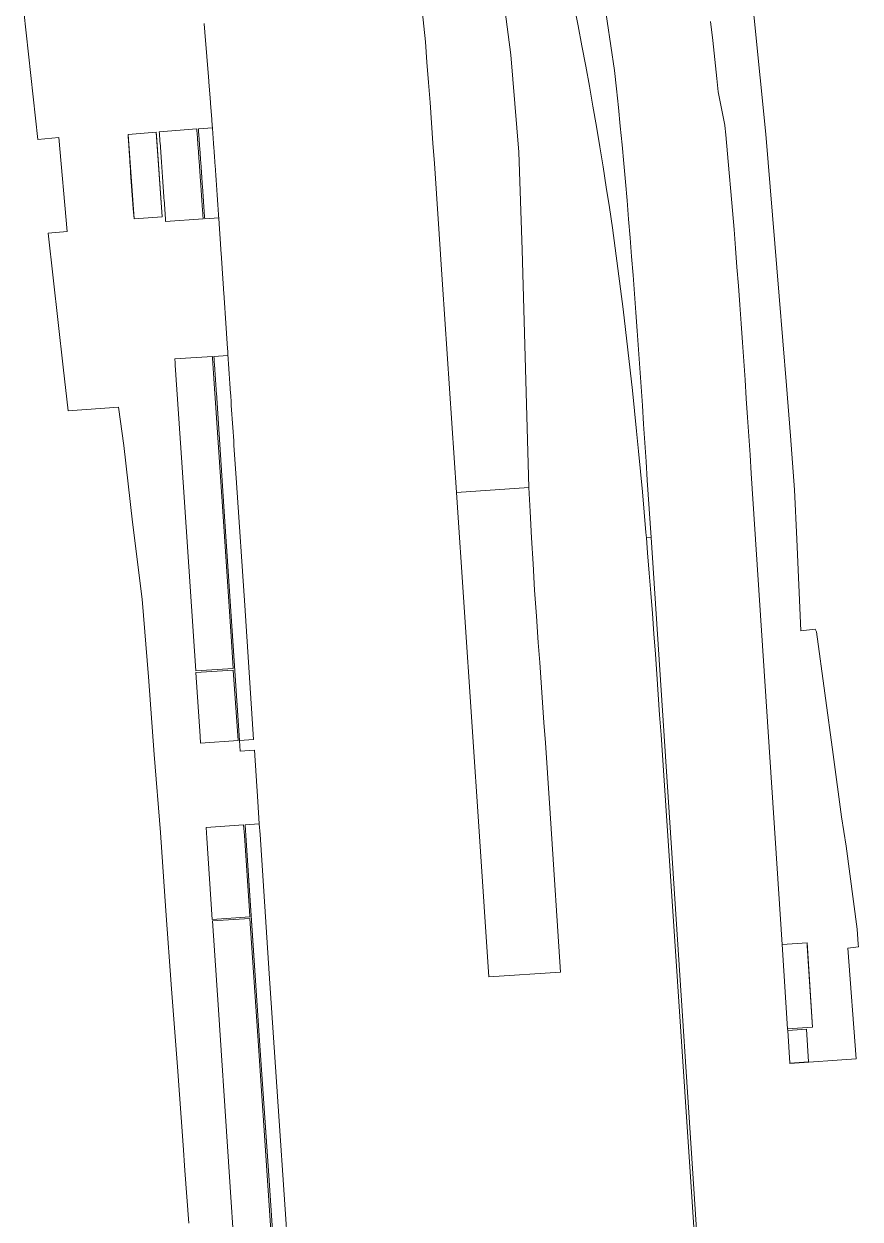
# Model space of a CAD drawing. Header units: metres. Extents: x 105146 to 106170, y 111783 to 118163.
# Drawn here: x 105856.4 to 105909.8, y 117524.8 to 117601.2 of the extents above; entities that cross this region are included whole.
import ezdxf

# ---------------------------------------------------------------- set-up
doc = ezdxf.new("R2010")
doc.units = ezdxf.units.M
doc.layers.add('20-EP-ZONA-DURA', color=253, linetype='CONTINUOUS', lineweight=13)
doc.layers.add('20-EP-ZONA-VERDE', color=84, linetype='CONTINUOUS', lineweight=13)

msp = doc.modelspace()

# ---------------------------------------------------------------- linework, layer by layer
at = {"layer": '20-EP-ZONA-DURA'}
for points in [[(105902.6891, 117605.1441), (105903.8001, 117594.1171), (105904.6441, 117583.7621), (105905.1299, 117578.0757), (105905.3727, 117574.8583), (105905.6335, 117571.4003), (105905.7887, 117568.2609), (105906.0363, 117562.4095), (105906.9511, 117562.5121), (105907.0411, 117562.3301), (105908.1001, 117554.5159), (105908.6411, 117550.5251), (105908.9205, 117548.6571), (105909.6341, 117543.3631), (105909.6981, 117542.3861), (105909.7195, 117542.2317), (105909.0369, 117542.1365), (105909.5682, 117535.0672), (105905.338, 117534.7816), (105905.3369, 117534.7979), (105906.5345, 117534.8763), (105906.3971, 117536.9717), (105905.1997, 117536.8933), (105905.1933, 117536.9931), (105906.7893, 117537.0977), (105906.4494, 117542.2865), (105906.4363, 117542.4861), (105904.8403, 117542.3815), (105902.8705, 117572.4558), (105902.7925, 117573.6468), (105902.7141, 117574.8391), (105902.6353, 117576.0324), (105902.5557, 117577.2267), (105902.4752, 117578.4222), (105902.3932, 117579.6222), (105902.3102, 117580.8205), (105902.2254, 117582.02), (105902.139, 117583.2203), (105902.0506, 117584.4216), (105901.9595, 117585.624), (105901.8663, 117586.8274), (105901.7703, 117588.0316), (105901.6714, 117589.2369), (105901.5694, 117590.4431), (105901.4639, 117591.65), (105901.3549, 117592.858), (105901.242, 117594.0666), (105901.1837, 117594.6708), (105901.1813, 117594.688), (105900.7686, 117596.816), (105900.6793, 117597.6763), (105900.5489, 117598.8871), (105900.4137, 117600.0987), (105900.2733, 117601.3107)], [(105866.9817, 117524.5851), (105866.7245, 117527.9547), (105866.6011, 117529.5707), (105866.2423, 117534.5579), (105865.8733, 117539.5441), (105865.5063, 117544.5311), (105865.1603, 117549.5187), (105864.7597, 117554.4993), (105864.3931, 117559.4693), (105863.9859, 117564.4173), (105863.3833, 117569.3363), (105862.8225, 117574.2447), (105862.4927, 117576.6847), (105859.2811, 117576.4521), (105858.9441, 117579.2321), (105858.0037, 117587.7827), (105859.2081, 117587.8995), (105858.6655, 117593.8995), (105857.3439, 117593.7831), (105856.4461, 117601.9481)], [(105867.9478, 117601.1776), (105867.9532, 117601.1131), (105867.9586, 117601.0483), (105867.964, 117600.9835), (105867.9694, 117600.9187), (105867.9748, 117600.8539), (105867.9802, 117600.7891), (105867.9856, 117600.7243), (105867.991, 117600.6595), (105867.9964, 117600.5945), (105868.0018, 117600.5297), (105868.0072, 117600.4652), (105868.0124, 117600.4004), (105868.0178, 117600.3353), (105868.0232, 117600.2705), (105868.0286, 117600.2057), (105868.034, 117600.1407), (105868.0394, 117600.0759), (105868.0448, 117600.0114), (105868.05, 117599.9466), (105868.0554, 117599.8818), (105868.0606, 117599.817), (105868.066, 117599.7519), (105868.0714, 117599.6875), (105868.0766, 117599.6225), (105868.082, 117599.5573), (105868.0874, 117599.4928), (105868.0926, 117599.428), (105868.098, 117599.3627), (105868.1034, 117599.2982), (105868.1085, 117599.2337), (105868.1138, 117599.1686), (105868.1192, 117599.1036), (105868.1244, 117599.0388), (105868.1298, 117598.974), (105868.1349, 117598.9096), (105868.1402, 117598.8443), (105868.1456, 117598.7794), (105868.1507, 117598.715), (105868.156, 117598.6497), (105868.1614, 117598.5848), (105868.1665, 117598.5204), (105868.1717, 117598.4554), (105868.1769, 117598.3905), (105868.1822, 117598.3254), (105868.1876, 117598.2604), (105868.1927, 117598.1959), (105868.1979, 117598.1312), (105868.2031, 117598.0662), (105868.2083, 117598.0013), (105868.2135, 117597.9366), (105868.2187, 117597.8716), (105868.2239, 117597.807), (105868.2289, 117597.7423), (105868.2341, 117597.677), (105868.2393, 117597.6122), (105868.2445, 117597.5472), (105868.2497, 117597.4824), (105868.2549, 117597.4177), (105868.2599, 117597.3529), (105868.2651, 117597.2879), (105868.2701, 117597.223), (105868.2753, 117597.158), (105868.2805, 117597.0933), (105868.2855, 117597.0283), (105868.2907, 117596.9634), (105868.2957, 117596.8987), (105868.3009, 117596.8337), (105868.3059, 117596.7689), (105868.3111, 117596.7039), (105868.3161, 117596.6394), (105868.3211, 117596.5741), (105868.3263, 117596.5093), (105868.3313, 117596.4446), (105868.3363, 117596.3798), (105868.3413, 117596.3148), (105868.3463, 117596.2498), (105868.3513, 117596.185), (105868.3563, 117596.12), (105868.3613, 117596.0552), (105868.3663, 117595.9902), (105868.3713, 117595.9254), (105868.3763, 117595.8604), (105868.3813, 117595.7957), (105868.3861, 117595.7309), (105868.3911, 117595.6656), (105868.3961, 117595.6011), (105868.4009, 117595.5361), (105868.4059, 117595.4708), (105868.4109, 117595.4063), (105868.4156, 117595.3416), (105868.4205, 117595.2765), (105868.4255, 117595.2115), (105868.4303, 117595.1467), (105868.4353, 117595.0817), (105868.44, 117595.017), (105868.4449, 117594.9519), (105868.4499, 117594.8869), (105868.4546, 117594.8222), (105868.4594, 117594.7574), (105868.4642, 117594.6924), (105868.469, 117594.6276), (105868.4738, 117594.5626), (105868.4765, 117594.5269), (105867.5801, 117594.4547), (105867.5863, 117594.3701), (105867.5923, 117594.2895), (105867.5981, 117594.2089), (105867.6041, 117594.1283), (105867.6101, 117594.0475), (105867.6159, 117593.9669), (105867.6219, 117593.8863), (105867.6277, 117593.8057), (105867.6337, 117593.7251), (105867.6395, 117593.6443), (105867.6453, 117593.5637), (105867.6513, 117593.4831), (105867.6571, 117593.4025), (105867.6629, 117593.3217), (105867.6687, 117593.2411), (105867.6745, 117593.1605), (105867.6803, 117593.0799), (105867.6861, 117592.9991), (105867.6919, 117592.9185), (105867.6977, 117592.8379), (105867.7035, 117592.7573), (105867.7093, 117592.6767), (105867.7149, 117592.5959), (105867.7207, 117592.5153), (105867.7265, 117592.4347), (105867.7321, 117592.3539), (105867.7379, 117592.2733), (105867.7435, 117592.1927), (105867.7493, 117592.1121), (105867.7549, 117592.0313), (105867.7607, 117591.9507), (105867.7663, 117591.8701), (105867.7719, 117591.7895), (105867.7775, 117591.7087), (105867.7833, 117591.6281), (105867.7889, 117591.5475), (105867.7945, 117591.4667), (105867.8001, 117591.3861), (105867.8057, 117591.3055), (105867.8113, 117591.2247), (105867.8169, 117591.1441), (105867.8225, 117591.0635), (105867.8281, 117590.9829), (105867.8337, 117590.9021), (105867.8393, 117590.8215), (105867.8449, 117590.7409), (105867.8505, 117590.6603), (105867.8561, 117590.5795), (105867.8617, 117590.4989), (105867.8671, 117590.4183), (105867.8727, 117590.3375), (105867.8783, 117590.2569), (105867.8837, 117590.1761), (105867.8893, 117590.0955), (105867.8949, 117590.0149), (105867.9003, 117589.9343), (105867.9059, 117589.8535), (105867.9115, 117589.7729), (105867.9169, 117589.6923), (105867.9225, 117589.6117), (105867.9279, 117589.5309), (105867.9335, 117589.4503), (105867.9389, 117589.3697), (105867.9445, 117589.2889), (105867.9501, 117589.2083), (105867.9555, 117589.1277), (105867.9609, 117589.0469), (105867.9665, 117588.9663), (105867.9719, 117588.8857), (105867.9775, 117588.8049), (105867.9837, 117588.7125), (105868.8817, 117588.7737), (105868.8852, 117588.7224), (105868.8896, 117588.6576), (105868.894, 117588.5928), (105868.8984, 117588.528), (105868.9028, 117588.463), (105868.9072, 117588.3982), (105868.9116, 117588.3334), (105868.916, 117588.2686), (105868.9204, 117588.2036), (105868.9248, 117588.1388), (105868.9292, 117588.074), (105868.9336, 117588.0092), (105868.938, 117587.9444), (105868.9424, 117587.8794), (105868.9468, 117587.8146), (105868.9512, 117587.7498), (105868.9556, 117587.685), (105868.96, 117587.62), (105868.9644, 117587.5552), (105868.9688, 117587.4907), (105868.973, 117587.4259), (105868.9774, 117587.3606), (105868.9818, 117587.2958), (105868.9862, 117587.231), (105868.9906, 117587.1662), (105868.995, 117587.1012), (105868.9994, 117587.0364), (105869.0038, 117586.9716), (105869.0082, 117586.9068), (105869.0126, 117586.842), (105869.017, 117586.777), (105869.0214, 117586.7122), (105869.0258, 117586.6477), (105869.03, 117586.5829), (105869.0344, 117586.5178), (105869.0388, 117586.4528), (105869.0432, 117586.388), (105869.0476, 117586.3232), (105869.052, 117586.2587), (105869.0562, 117586.1937), (105869.0606, 117586.1286), (105869.065, 117586.0638), (105869.0694, 117585.999), (105869.0738, 117585.9342), (105869.0782, 117585.8692), (105869.0826, 117585.8047), (105869.0868, 117585.7399), (105869.0912, 117585.6748), (105869.0956, 117585.61), (105869.1, 117585.545), (105869.1044, 117585.4802), (105869.1088, 117585.4157), (105869.113, 117585.3509), (105869.1174, 117585.2856), (105869.1218, 117585.2208), (105869.1262, 117585.156), (105869.1306, 117585.0915), (105869.1348, 117585.0265), (105869.1392, 117584.9614), (105869.1436, 117584.8966), (105869.148, 117584.8321), (105869.1522, 117584.7673), (105869.1566, 117584.7022), (105869.161, 117584.6372), (105869.1654, 117584.5727), (105869.1696, 117584.5079), (105869.174, 117584.4428), (105869.1784, 117584.378), (105869.1828, 117584.3133), (105869.187, 117584.2485), (105869.1914, 117584.1834), (105869.1958, 117584.1186), (105869.2002, 117584.0539), (105869.2044, 117583.9891), (105869.2088, 117583.924), (105869.2132, 117583.8595), (105869.2174, 117583.7945), (105869.2218, 117583.7294), (105869.2262, 117583.6646), (105869.2306, 117583.6001), (105869.2348, 117583.5353), (105869.2392, 117583.4702), (105869.2436, 117583.4052), (105869.248, 117583.3407), (105869.2522, 117583.2759), (105869.2566, 117583.2108), (105869.261, 117583.1463), (105869.2652, 117583.0813), (105869.2696, 117583.0162), (105869.274, 117582.9517), (105869.2782, 117582.8869), (105869.2826, 117582.8216), (105869.287, 117582.7571), (105869.2912, 117582.6923), (105869.2956, 117582.6272), (105869.3, 117582.5627), (105869.3042, 117582.4977), (105869.3086, 117582.4326), (105869.313, 117582.3681), (105869.3172, 117582.3033), (105869.3216, 117582.2382), (105869.326, 117582.1737), (105869.3302, 117582.1087), (105869.3346, 117582.0436), (105869.339, 117581.9791), (105869.3432, 117581.9143), (105869.3476, 117581.849), (105869.352, 117581.7845), (105869.3562, 117581.7197), (105869.3606, 117581.6546), (105869.365, 117581.5901), (105869.3692, 117581.5253), (105869.3736, 117581.46), (105869.378, 117581.3955), (105869.3822, 117581.3307), (105869.3866, 117581.2659), (105869.3908, 117581.2011), (105869.3952, 117581.136), (105869.3996, 117581.0713), (105869.4038, 117581.0065), (105869.4082, 117580.9414), (105869.4126, 117580.8769), (105869.4168, 117580.8119), (105869.4212, 117580.7471), (105869.4254, 117580.6823), (105869.4298, 117580.6172), (105869.4342, 117580.5527), (105869.4384, 117580.4879), (105869.4428, 117580.4231), (105869.447, 117580.3581), (105869.4514, 117580.293), (105869.4558, 117580.2285), (105869.46, 117580.1637), (105869.4644, 117580.0984), (105869.4688, 117580.0339), (105869.4717, 117579.9883), (105868.5737, 117579.9283), (105868.5843, 117579.7705), (105868.5895, 117579.6899), (105868.5949, 117579.6091), (105868.6003, 117579.5285), (105868.6057, 117579.4479), (105868.6111, 117579.3673), (105868.6165, 117579.2865), (105868.6219, 117579.2059), (105868.6271, 117579.1253), (105868.6325, 117579.0445), (105868.6379, 117578.9639), (105868.6433, 117578.8833), (105868.6487, 117578.8025), (105868.6541, 117578.7219), (105868.6595, 117578.6413), (105868.6647, 117578.5605), (105868.6701, 117578.4799), (105868.6755, 117578.3993), (105868.6809, 117578.3185), (105868.6863, 117578.2379), (105868.6917, 117578.1573), (105868.6971, 117578.0765), (105868.7023, 117577.9959), (105868.7077, 117577.9153), (105868.7131, 117577.8345), (105868.7185, 117577.7539), (105868.7239, 117577.6733), (105868.7293, 117577.5925), (105869.2139, 117570.3425), (105869.7891, 117561.7369), (105870.2121, 117555.4073), (105870.2579, 117554.7209), (105871.1559, 117554.7815), (105871.3747, 117551.509), (105871.4701, 117550.0801), (105870.5723, 117550.0193), (105870.6181, 117549.3329), (105870.9395, 117544.5257), (105871.5147, 117535.9201), (105871.9255, 117529.7741), (105872.0899, 117527.3145), (105872.6651, 117518.7087)]]:
    msp.add_lwpolyline(points, dxfattribs=at)
for points in [[(105865.2697, 117588.8347), (105864.9053, 117594.0375), (105864.9012, 117594.0372), (105864.8871, 117594.2383), (105863.0931, 117594.0937), (105863.1072, 117593.8937), (105863.1184, 117593.736), (105863.1241, 117593.6552), (105863.1283, 117593.5745), (105863.1335, 117593.4939), (105863.1389, 117593.4131), (105863.1443, 117593.3325), (105863.1497, 117593.2519), (105863.1551, 117593.1711), (105863.1605, 117593.0905), (105863.1659, 117593.0099), (105863.1711, 117592.9291), (105863.1765, 117592.8485), (105863.1819, 117592.7679), (105863.1873, 117592.6871), (105863.1981, 117592.5259), (105863.2087, 117592.3645), (105863.2141, 117592.2839), (105863.2249, 117592.1225), (105863.2303, 117592.0417), (105863.2411, 117591.8805), (105863.2463, 117591.7997), (105863.2571, 117591.6385), (105863.4278, 117589.3597), (105863.4752, 117588.708), (105865.2665, 117588.8341), (105865.2697, 117588.8347)], [(105865.0881, 117594.2539), (105865.0959, 117594.1477), (105865.1075, 117593.9899), (105865.1191, 117593.8321), (105865.1307, 117593.6743), (105865.1423, 117593.5165), (105865.1537, 117593.3585), (105865.1651, 117593.2007), (105865.1765, 117593.0427), (105865.1879, 117592.8847), (105865.1993, 117592.7267), (105865.2105, 117592.5687), (105865.2217, 117592.4107), (105865.2331, 117592.2527), (105865.2443, 117592.0947), (105865.2555, 117591.9367), (105865.2665, 117591.7785), (105865.2777, 117591.6205), (105865.2887, 117591.4623), (105865.2997, 117591.3041), (105865.3109, 117591.1459), (105865.3219, 117590.9877), (105865.3329, 117590.8295), (105865.3437, 117590.6713), (105865.3547, 117590.5131), (105865.3655, 117590.3549), (105865.3765, 117590.1965), (105865.3873, 117590.0383), (105865.3983, 117589.8799), (105865.4091, 117589.7217), (105865.4199, 117589.5633), (105865.4307, 117589.4051), (105865.4415, 117589.2467), (105865.4523, 117589.0883), (105865.4631, 117588.9299), (105865.4739, 117588.7715), (105865.4847, 117588.6131), (105865.4895, 117588.5429), (105867.8839, 117588.7057), (105867.8831, 117588.7175), (105867.8777, 117588.7983), (105867.8721, 117588.8789), (105867.8667, 117588.9595), (105867.8611, 117589.0401), (105867.8557, 117589.1209), (105867.8503, 117589.2015), (105867.8447, 117589.2821), (105867.8393, 117589.3627), (105867.8337, 117589.4435), (105867.8281, 117589.5241), (105867.8227, 117589.6047), (105867.8171, 117589.6855), (105867.8117, 117589.7661), (105867.8061, 117589.8467), (105867.8007, 117589.9275), (105867.7951, 117590.0081), (105867.7895, 117590.0887), (105867.7841, 117590.1693), (105867.7785, 117590.2501), (105867.7729, 117590.3307), (105867.7673, 117590.4113), (105867.7619, 117590.4919), (105867.7563, 117590.5727), (105867.7507, 117590.6533), (105867.7451, 117590.7339), (105867.7395, 117590.8147), (105867.7339, 117590.8953), (105867.7283, 117590.9759), (105867.7229, 117591.0565), (105867.7173, 117591.1371), (105867.7115, 117591.2179), (105867.7059, 117591.2985), (105867.7003, 117591.3791), (105867.6947, 117591.4599), (105867.6891, 117591.5405), (105867.6835, 117591.6211), (105867.6779, 117591.7017), (105867.6721, 117591.7823), (105867.6665, 117591.8631), (105867.6609, 117591.9437), (105867.6551, 117592.0243), (105867.6495, 117592.1049), (105867.6437, 117592.1857), (105867.6381, 117592.2663), (105867.6323, 117592.3469), (105867.6267, 117592.4277), (105867.6209, 117592.5083), (105867.6153, 117592.5889), (105867.6095, 117592.6695), (105867.6037, 117592.7501), (105867.5979, 117592.8307), (105867.5921, 117592.9115), (105867.5865, 117592.9921), (105867.5807, 117593.0727), (105867.5749, 117593.1533), (105867.5691, 117593.2339), (105867.5631, 117593.3147), (105867.5573, 117593.3953), (105867.5515, 117593.4759), (105867.5457, 117593.5565), (105867.5397, 117593.6371), (105867.5339, 117593.7177), (105867.5281, 117593.7983), (105867.5221, 117593.8791), (105867.5163, 117593.9597), (105867.5103, 117594.0403), (105867.5043, 117594.1209), (105867.4985, 117594.2015), (105867.4925, 117594.2821), (105867.4865, 117594.3627), (105867.4805, 117594.4435), (105867.4803, 117594.4467), (105865.0881, 117594.2539)], [(105866.1059, 117579.3559), (105866.5211, 117573.1415), (105867.4103, 117559.8405), (105869.8049, 117560.0005), (105869.6893, 117561.7303), (105869.1141, 117570.3359), (105868.6295, 117577.5859), (105868.6241, 117577.6665), (105868.6187, 117577.7473), (105868.6133, 117577.8279), (105868.6081, 117577.9085), (105868.6027, 117577.9893), (105868.5973, 117578.0699), (105868.5919, 117578.1505), (105868.5865, 117578.2313), (105868.5811, 117578.3119), (105868.5757, 117578.3925), (105868.5705, 117578.4733), (105868.5651, 117578.5539), (105868.5597, 117578.6345), (105868.5543, 117578.7153), (105868.5489, 117578.7959), (105868.5435, 117578.8765), (105868.5381, 117578.9573), (105868.5329, 117579.0379), (105868.5275, 117579.1185), (105868.5221, 117579.1993), (105868.5167, 117579.2799), (105868.5113, 117579.3605), (105868.5059, 117579.4413), (105868.5005, 117579.5219), (105868.4951, 117579.6025), (105868.4897, 117579.6833), (105868.4845, 117579.7639), (105868.4739, 117579.9217), (105866.0789, 117579.7621), (105866.0845, 117579.6761), (105866.0901, 117579.5923), (105866.0955, 117579.5111), (105866.1007, 117579.4323), (105866.1059, 117579.3559)], [(105884.0574, 117571.2404), (105888.6786, 117571.5486), (105888.755, 117570.0115), (105888.845, 117568.3417), (105888.9421, 117566.6724), (105889.0462, 117565.0034), (105889.1574, 117563.335), (105889.2756, 117561.6672), (105889.3692, 117560.3855), (105889.461, 117559.1036), (105889.5512, 117557.8206), (105889.64, 117556.5386), (105889.7278, 117555.254), (105889.8146, 117553.9685), (105889.9007, 117552.6824), (105889.9865, 117551.3956), (105890.0721, 117550.1084), (105890.7032, 117540.6137), (105886.1137, 117540.3066), (105885.5179, 117549.2688), (105884.0574, 117571.2404)], [(105896.4741, 117568.3667), (105909.8176, 117364.6403), (105900.2881, 117507.9939), (105897.4559, 117550.5992), (105897.3703, 117551.8868), (105897.2845, 117553.1751), (105897.1981, 117554.4638), (105897.1108, 117555.7531), (105897.0226, 117557.0432), (105896.9332, 117558.3356), (105896.8424, 117559.6271), (105896.75, 117560.919), (105896.6556, 117562.2117), (105896.5591, 117563.5046), (105896.4601, 117564.7982), (105896.3587, 117566.0922), (105896.2545, 117567.3866), (105896.1747, 117568.3471), (105896.4741, 117568.3667)], [(105869.8115, 117559.9007), (105867.4169, 117559.7407), (105867.6885, 117555.6769), (105867.7179, 117555.2387), (105870.1123, 117555.4005), (105869.8115, 117559.9007)], [(105868.1239, 117549.1643), (105868.4705, 117543.9759), (105870.8653, 117544.1359), (105870.8397, 117544.5191), (105870.5183, 117549.3261), (105870.4725, 117550.0125), (105868.0779, 117549.8507), (105868.1239, 117549.1643)], [(105870.8719, 117544.0361), (105868.4773, 117543.8761), (105868.8559, 117538.2125), (105870.0231, 117520.7479), (105871.1905, 117503.2833), (105872.3577, 117485.8187), (105873.4323, 117469.7413), (105875.8271, 117469.9013), (105875.8075, 117470.1945), (105875.7651, 117470.8283), (105875.4413, 117475.6741), (105874.8661, 117484.2797), (105874.2909, 117492.8853), (105873.7157, 117501.4909), (105873.1405, 117510.0965), (105872.5653, 117518.7021), (105871.9901, 117527.3077), (105871.4149, 117535.9133), (105870.8719, 117544.0361)]]:
    msp.add_lwpolyline(points, close=True, dxfattribs=at)
at = {"layer": '20-EP-ZONA-VERDE'}
for points in [[(105886.7239, 117605.3643), (105887.5278, 117599.177), (105888.0346, 117592.9583), (105888.2431, 117586.7243), (105888.6783, 117571.5487), (105884.0543, 117571.2403), (105883.1689, 117584.5143), (105883.0833, 117585.8019), (105882.9973, 117587.0901), (105882.9109, 117588.3787), (105882.8237, 117589.6681), (105882.7355, 117590.9581), (105882.6461, 117592.2503), (105882.5553, 117593.5417), (105882.4631, 117594.8337), (105882.3687, 117596.1261), (105882.2725, 117597.4189), (105882.1739, 117598.7123), (105882.0727, 117600.0059), (105881.4255, 117606.2305)], [(105893.2047, 117604.5086), (105894.1375, 117598.1835), (105894.2651, 117596.9983), (105894.3881, 117595.8119), (105894.5071, 117594.6249), (105894.6217, 117593.4375), (105894.7327, 117592.2499), (105894.8399, 117591.0617), (105894.9437, 117589.8733), (105895.0443, 117588.6845), (105895.1419, 117587.4955), (105895.2367, 117586.3061), (105895.3289, 117585.1165), (105895.4189, 117583.9267), (105895.5065, 117582.7367), (105895.5923, 117581.5467), (105895.6763, 117580.3563), (105895.7589, 117579.1659), (105895.8401, 117577.9753), (105895.9203, 117576.7847), (105895.9997, 117575.5939), (105896.0785, 117574.4029), (105896.1567, 117573.2121), (105896.2347, 117572.0211), (105896.4741, 117568.3667), (105896.1747, 117568.3471), (105896.1469, 117568.6815), (105896.0361, 117569.9767), (105895.9219, 117571.2723), (105895.8039, 117572.5683), (105895.6817, 117573.8645), (105895.5553, 117575.1609), (105895.4245, 117576.4577), (105895.2889, 117577.7545), (105895.1483, 117579.0517), (105895.0025, 117580.3487), (105894.8513, 117581.6459), (105894.6943, 117582.9431), (105894.5315, 117584.2403), (105894.3625, 117585.5373), (105894.1873, 117586.8341), (105894.0053, 117588.1307), (105893.8163, 117589.4269), (105893.6205, 117590.7227), (105893.4175, 117592.0173), (105893.2075, 117593.3103), (105892.9909, 117594.6017), (105892.7679, 117595.8911), (105892.5389, 117597.1789), (105892.3039, 117598.4649), (105892.0633, 117599.7491), (105891.8171, 117601.0317), (105891.5659, 117602.3125)], [(105872.6651, 117518.7087), (105872.0899, 117527.3145), (105871.5147, 117535.9201), (105870.6181, 117549.3329), (105870.5723, 117550.0193), (105871.4701, 117550.0801), (105871.5161, 117549.3935), (105871.5161, 117549.3935), (105872.1097, 117540.5131), (105872.6333, 117532.6797), (105873.1567, 117524.8463), (105873.6803, 117517.0129)]]:
    msp.add_lwpolyline(points, dxfattribs=at)
for points in [[(105865.2665, 117588.8341), (105863.4739, 117588.7079), (105863.0931, 117594.0937), (105864.8871, 117594.2383), (105865.2665, 117588.8341)], [(105868.4773, 117594.5161), (105868.4831, 117594.4375), (105868.4889, 117594.3589), (105868.4947, 117594.2805), (105868.5005, 117594.2019), (105868.5063, 117594.1233), (105868.5121, 117594.0447), (105868.5179, 117593.9663), (105868.5235, 117593.8877), (105868.5293, 117593.8091), (105868.5349, 117593.7305), (105868.5407, 117593.6519), (105868.5463, 117593.5735), (105868.5521, 117593.4949), (105868.5577, 117593.4163), (105868.5635, 117593.3377), (105868.5691, 117593.2593), (105868.5747, 117593.1807), (105868.5805, 117593.1021), (105868.5861, 117593.0235), (105868.5917, 117592.9449), (105868.5973, 117592.8663), (105868.6029, 117592.7879), (105868.6085, 117592.7093), (105868.6141, 117592.6307), (105868.6197, 117592.5521), (105868.6253, 117592.4737), (105868.6309, 117592.3951), (105868.6365, 117592.3165), (105868.6421, 117592.2379), (105868.6475, 117592.1595), (105868.6531, 117592.0809), (105868.6587, 117592.0023), (105868.6643, 117591.9237), (105868.6697, 117591.8453), (105868.6753, 117591.7667), (105868.6807, 117591.6881), (105868.6863, 117591.6095), (105868.6917, 117591.5309), (105868.6973, 117591.4525), (105868.7027, 117591.3739), (105868.7083, 117591.2953), (105868.7137, 117591.2169), (105868.7193, 117591.1383), (105868.7247, 117591.0597), (105868.7301, 117590.9813), (105868.7355, 117590.9027), (105868.7411, 117590.8241), (105868.7465, 117590.7457), (105868.7519, 117590.6671), (105868.7573, 117590.5885), (105868.7627, 117590.5101), (105868.7681, 117590.4315), (105868.7737, 117590.3531), (105868.7789, 117590.2745), (105868.7845, 117590.1959), (105868.7897, 117590.1175), (105868.7953, 117590.0389), (105868.8005, 117589.9603), (105868.8059, 117589.8819), (105868.8113, 117589.8033), (105868.8167, 117589.7249), (105868.8221, 117589.6463), (105868.8275, 117589.5679), (105868.8329, 117589.4893), (105868.8383, 117589.4109), (105868.8435, 117589.3323), (105868.8489, 117589.2539), (105868.8543, 117589.1753), (105868.8597, 117589.0969), (105868.8649, 117589.0183), (105868.8703, 117588.9399), (105868.8757, 117588.8615), (105868.8811, 117588.7829), (105868.8817, 117588.7737), (105867.9837, 117588.7125), (105867.9775, 117588.8049), (105867.9719, 117588.8857), (105867.9665, 117588.9663), (105867.9609, 117589.0469), (105867.9555, 117589.1277), (105867.9501, 117589.2083), (105867.9445, 117589.2889), (105867.9389, 117589.3697), (105867.9335, 117589.4503), (105867.9279, 117589.5309), (105867.9225, 117589.6117), (105867.9169, 117589.6923), (105867.9115, 117589.7729), (105867.9059, 117589.8535), (105867.9003, 117589.9343), (105867.8949, 117590.0149), (105867.8893, 117590.0955), (105867.8837, 117590.1761), (105867.8783, 117590.2569), (105867.8727, 117590.3375), (105867.8671, 117590.4183), (105867.8617, 117590.4989), (105867.8561, 117590.5795), (105867.8505, 117590.6603), (105867.8449, 117590.7409), (105867.8393, 117590.8215), (105867.8337, 117590.9021), (105867.8281, 117590.9829), (105867.8225, 117591.0635), (105867.8169, 117591.1441), (105867.8113, 117591.2247), (105867.8057, 117591.3055), (105867.8001, 117591.3861), (105867.7945, 117591.4667), (105867.7889, 117591.5475), (105867.7833, 117591.6281), (105867.7775, 117591.7087), (105867.7719, 117591.7895), (105867.7663, 117591.8701), (105867.7607, 117591.9507), (105867.7549, 117592.0313), (105867.7493, 117592.1121), (105867.7435, 117592.1927), (105867.7379, 117592.2733), (105867.7321, 117592.3539), (105867.7265, 117592.4347), (105867.7207, 117592.5153), (105867.7149, 117592.5959), (105867.7093, 117592.6767), (105867.7035, 117592.7573), (105867.6977, 117592.8379), (105867.6919, 117592.9185), (105867.6861, 117592.9991), (105867.6803, 117593.0799), (105867.6745, 117593.1605), (105867.6687, 117593.2411), (105867.6629, 117593.3217), (105867.6571, 117593.4025), (105867.6513, 117593.4831), (105867.6453, 117593.5637), (105867.6395, 117593.6443), (105867.6337, 117593.7251), (105867.6277, 117593.8057), (105867.6219, 117593.8863), (105867.6159, 117593.9669), (105867.6101, 117594.0475), (105867.6041, 117594.1283), (105867.5981, 117594.2089), (105867.5923, 117594.2895), (105867.5863, 117594.3701), (105867.5801, 117594.4547), (105868.4765, 117594.5269), (105868.4773, 117594.5161)], [(105869.4817, 117579.8369), (105869.4923, 117579.6799), (105869.5027, 117579.5229), (105869.5131, 117579.3661), (105869.5237, 117579.2091), (105869.5341, 117579.0521), (105869.5445, 117578.8951), (105869.5549, 117578.7383), (105869.5655, 117578.5813), (105869.5759, 117578.4245), (105869.5863, 117578.2675), (105869.5967, 117578.1105), (105869.6073, 117577.9537), (105869.6177, 117577.7967), (105869.6281, 117577.6397), (105869.6469, 117577.3577), (105869.6659, 117577.0753), (105869.6847, 117576.7929), (105869.7037, 117576.5105), (105869.7225, 117576.2281), (105869.7413, 117575.9455), (105869.7603, 117575.6631), (105869.7791, 117575.3807), (105869.7979, 117575.0981), (105869.8169, 117574.8157), (105869.8357, 117574.5333), (105869.8547, 117574.2509), (105870.0153, 117571.8469), (105870.5389, 117564.0135), (105871.1101, 117555.4681), (105870.2121, 117555.4073), (105869.2139, 117570.3425), (105868.7293, 117577.5925), (105868.7239, 117577.6733), (105868.7185, 117577.7539), (105868.7131, 117577.8345), (105868.7077, 117577.9153), (105868.7023, 117577.9959), (105868.6971, 117578.0765), (105868.6917, 117578.1573), (105868.6863, 117578.2379), (105868.6809, 117578.3185), (105868.6755, 117578.3993), (105868.6701, 117578.4799), (105868.6647, 117578.5605), (105868.6595, 117578.6413), (105868.6541, 117578.7219), (105868.6487, 117578.8025), (105868.6433, 117578.8833), (105868.6379, 117578.9639), (105868.6325, 117579.0445), (105868.6271, 117579.1253), (105868.6219, 117579.2059), (105868.6165, 117579.2865), (105868.6111, 117579.3673), (105868.6057, 117579.4479), (105868.6003, 117579.5285), (105868.5949, 117579.6091), (105868.5895, 117579.6899), (105868.5843, 117579.7705), (105868.5737, 117579.9283), (105869.4717, 117579.9883), (105869.4817, 117579.8369)], [(105906.7893, 117537.0977), (105905.1933, 117536.9931), (105904.8403, 117542.3815), (105906.4363, 117542.4861), (105906.7893, 117537.0977)], [(105906.5345, 117534.8763), (105905.3369, 117534.7979), (105905.1997, 117536.8933), (105906.3971, 117536.9717), (105906.5345, 117534.8763)]]:
    msp.add_lwpolyline(points, close=True, dxfattribs=at)

doc.saveas('drawing.dxf')
